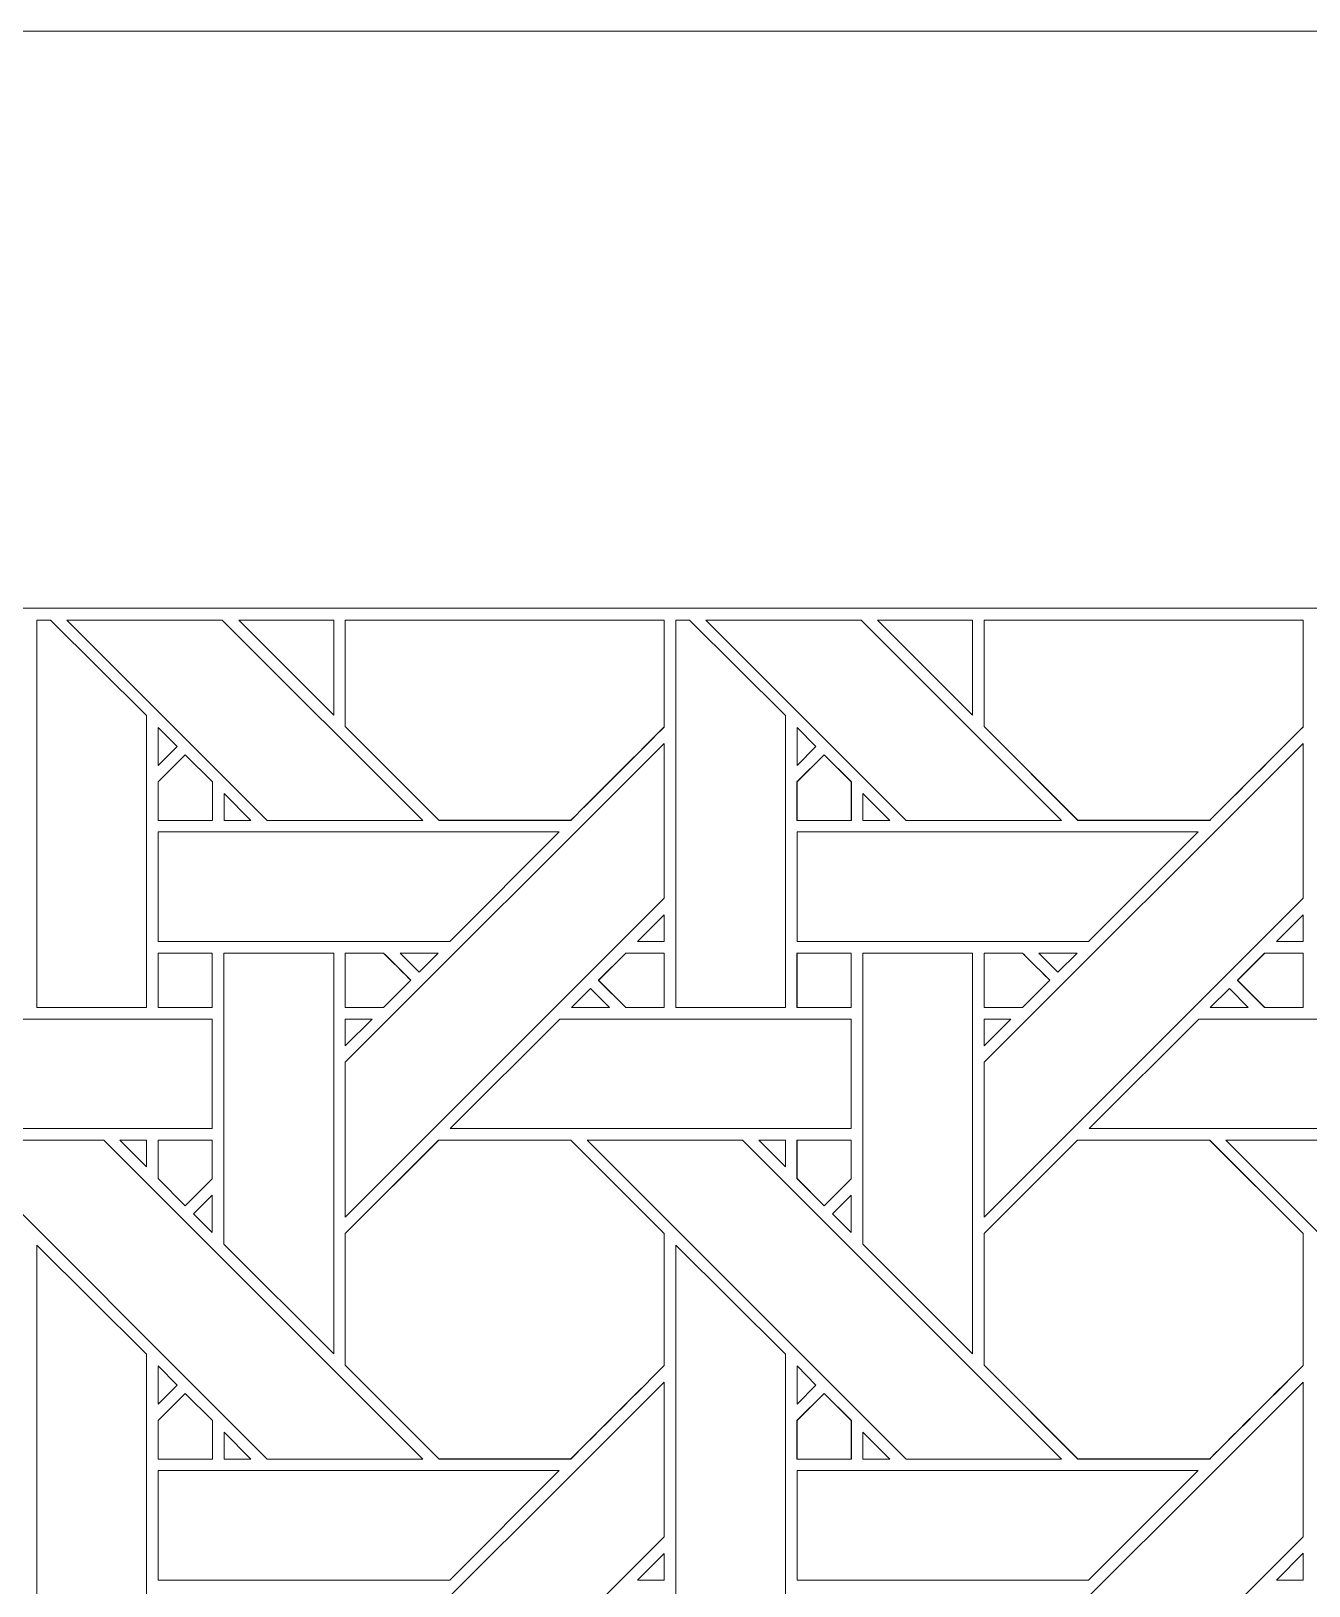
# Model space of a CAD drawing. Header units: inches. Extents: x 3.4 to 21.4, y 0.1 to 18.1.
# Drawn here: x 7.41 to 9.308, y 15.785 to 18.095 of the extents above; entities that cross this region are included whole.
import ezdxf

# ---------------------------------------------------------------- set-up
doc = ezdxf.new("R2010")
doc.units = ezdxf.units.IN
doc.header["$MEASUREMENT"] = 0
doc.layers.add('Design', color=7, linetype='Continuous', lineweight=0)

msp = doc.modelspace()

# ---------------------------------------------------------------- linework, layer by layer
at = {"layer": 'Design'}
for points, knots in [([(3.3829, 18.0948), (3.3829, 18.0948), (3.3829, 0.0948), (3.3829, 0.0948), (3.3829, 0.0948), (21.3829, 0.0948), (21.3829, 0.0948), (21.3829, 0.0948), (21.3829, 18.0948), (21.3829, 18.0948), (21.3829, 18.0948), (3.3829, 18.0948), (3.3829, 18.0948)], [0, 0, 0, 0, 1, 1, 1, 2, 2, 2, 3, 3, 3, 4, 4, 4, 4]), ([(4.2402, 17.2374), (4.2402, 17.2374), (4.2402, 0.9521), (4.2402, 0.9521), (4.2402, 0.9521), (20.5255, 0.9521), (20.5255, 0.9521), (20.5255, 0.9521), (20.5255, 17.2374), (20.5255, 17.2374), (20.5255, 17.2374), (4.2402, 17.2374), (4.2402, 17.2374)], [0, 0, 0, 0, 1, 1, 1, 2, 2, 2, 3, 3, 3, 4, 4, 4, 4]), ([(7.5816, 16.6442), (7.5816, 16.6442), (7.4188, 16.6442), (7.4188, 16.6442), (7.4188, 16.6442), (7.4188, 17.2198), (7.4188, 17.2198), (7.4188, 17.2198), (7.4392, 17.2198), (7.4392, 17.2198), (7.4392, 17.2198), (7.5816, 17.0779), (7.5816, 17.0779), (7.5816, 17.0779), (7.5816, 16.6442), (7.5816, 16.6442)], [0, 0, 0, 0, 1, 1, 1, 2, 2, 2, 3, 3, 3, 4, 4, 4, 5, 5, 5, 5]), ([(7.9918, 16.9222), (7.9918, 16.9222), (7.7607, 16.9222), (7.7607, 16.9222), (7.7607, 16.9222), (7.4633, 17.2198), (7.4633, 17.2198), (7.4633, 17.2198), (7.6942, 17.2198), (7.6942, 17.2198), (7.6942, 17.2198), (7.9918, 16.9222), (7.9918, 16.9222)], [0, 0, 0, 0, 1, 1, 1, 2, 2, 2, 3, 3, 3, 4, 4, 4, 4]), ([(7.8596, 17.2198), (7.8596, 17.2198), (7.8596, 17.0786), (7.8596, 17.0786), (7.8596, 17.0786), (7.7185, 17.2198), (7.7185, 17.2198), (7.7185, 17.2198), (7.8596, 17.2198), (7.8596, 17.2198)], [0, 0, 0, 0, 1, 1, 1, 2, 2, 2, 3, 3, 3, 3]), ([(8.3504, 17.2198), (8.3504, 17.2198), (8.3504, 17.0611), (8.3504, 17.0611), (8.3326, 17.0431), (8.2206, 16.9314), (8.2116, 16.9224), (8.2116, 16.9224), (8.0159, 16.9224), (8.0159, 16.9224), (8.0159, 16.9224), (7.8767, 17.0616), (7.8767, 17.0616), (7.8767, 17.0616), (7.8767, 17.2198), (7.8767, 17.2198), (7.8767, 17.2198), (8.3504, 17.2198), (8.3504, 17.2198)], [0, 0, 0, 0, 1, 1, 1, 2, 2, 2, 3, 3, 3, 4, 4, 4, 5, 5, 5, 6, 6, 6, 6]), ([(7.8767, 17.2198), (7.8767, 17.2198), (8.3504, 17.2198), (8.3504, 17.2198), (8.3504, 17.2198), (8.3504, 17.0609), (8.3504, 17.0609), (8.3323, 17.0427), (8.2205, 16.931), (8.2117, 16.9222), (8.2117, 16.9222), (8.016, 16.9222), (8.016, 16.9222), (8.016, 16.9222), (7.8767, 17.0615), (7.8767, 17.0615), (7.8767, 17.0615), (7.8767, 17.2198), (7.8767, 17.2198)], [0, 0, 0, 0, 1, 1, 1, 2, 2, 2, 3, 3, 3, 4, 4, 4, 5, 5, 5, 6, 6, 6, 6]), ([(8.5303, 16.6442), (8.5303, 16.6442), (8.3676, 16.6442), (8.3676, 16.6442), (8.3676, 16.6442), (8.3676, 17.2198), (8.3676, 17.2198), (8.3676, 17.2198), (8.388, 17.2198), (8.388, 17.2198), (8.388, 17.2198), (8.5303, 17.0779), (8.5303, 17.0779), (8.5303, 17.0779), (8.5303, 16.6442), (8.5303, 16.6442)], [0, 0, 0, 0, 1, 1, 1, 2, 2, 2, 3, 3, 3, 4, 4, 4, 5, 5, 5, 5]), ([(8.9405, 16.9222), (8.9405, 16.9222), (8.7095, 16.9222), (8.7095, 16.9222), (8.7095, 16.9222), (8.412, 17.2198), (8.412, 17.2198), (8.412, 17.2198), (8.643, 17.2198), (8.643, 17.2198), (8.643, 17.2198), (8.9405, 16.9222), (8.9405, 16.9222)], [0, 0, 0, 0, 1, 1, 1, 2, 2, 2, 3, 3, 3, 4, 4, 4, 4]), ([(8.8083, 17.2198), (8.8083, 17.2198), (8.8083, 17.0786), (8.8083, 17.0786), (8.8083, 17.0786), (8.6672, 17.2198), (8.6672, 17.2198), (8.6672, 17.2198), (8.8083, 17.2198), (8.8083, 17.2198)], [0, 0, 0, 0, 1, 1, 1, 2, 2, 2, 3, 3, 3, 3]), ([(9.2991, 17.2198), (9.2991, 17.2198), (9.2991, 17.0611), (9.2991, 17.0611), (9.2813, 17.0431), (9.1694, 16.9314), (9.1604, 16.9224), (9.1604, 16.9224), (8.9647, 16.9224), (8.9647, 16.9224), (8.9647, 16.9224), (8.8254, 17.0616), (8.8254, 17.0616), (8.8254, 17.0616), (8.8254, 17.2198), (8.8254, 17.2198), (8.8254, 17.2198), (9.2991, 17.2198), (9.2991, 17.2198)], [0, 0, 0, 0, 1, 1, 1, 2, 2, 2, 3, 3, 3, 4, 4, 4, 5, 5, 5, 6, 6, 6, 6]), ([(8.8254, 17.2198), (8.8254, 17.2198), (9.2991, 17.2198), (9.2991, 17.2198), (9.2991, 17.2198), (9.2991, 17.0609), (9.2991, 17.0609), (9.2813, 17.043), (9.1694, 16.9313), (9.1604, 16.9222), (9.1604, 16.9222), (8.9647, 16.9222), (8.9647, 16.9222), (8.9647, 16.9222), (8.8254, 17.0615), (8.8254, 17.0615), (8.8254, 17.0615), (8.8254, 17.2198), (8.8254, 17.2198)], [0, 0, 0, 0, 1, 1, 1, 2, 2, 2, 3, 3, 3, 4, 4, 4, 5, 5, 5, 6, 6, 6, 6]), ([(7.5989, 17.0037), (7.5989, 17.0037), (7.5989, 17.0604), (7.5989, 17.0604), (7.5989, 17.0604), (7.6271, 17.0318), (7.6271, 17.0318), (7.6271, 17.0318), (7.5989, 17.0037), (7.5989, 17.0037)], [0, 0, 0, 0, 1, 1, 1, 2, 2, 2, 3, 3, 3, 3]), ([(8.5476, 17.0037), (8.5476, 17.0037), (8.5476, 17.0604), (8.5476, 17.0604), (8.5476, 17.0604), (8.5758, 17.0318), (8.5758, 17.0318), (8.5758, 17.0318), (8.5476, 17.0037), (8.5476, 17.0037)], [0, 0, 0, 0, 1, 1, 1, 2, 2, 2, 3, 3, 3, 3]), ([(8.3504, 17.0365), (8.3504, 17.0365), (8.3504, 16.8065), (8.3504, 16.8065), (8.3504, 16.8065), (7.8768, 16.3328), (7.8768, 16.3328), (7.8768, 16.3328), (7.8768, 16.5629), (7.8768, 16.5629), (7.8768, 16.5629), (8.3504, 17.0365), (8.3504, 17.0365)], [0, 0, 0, 0, 1, 1, 1, 2, 2, 2, 3, 3, 3, 4, 4, 4, 4]), ([(9.2992, 17.0365), (9.2992, 17.0365), (9.2992, 16.8065), (9.2992, 16.8065), (9.2992, 16.8065), (8.8255, 16.3328), (8.8255, 16.3328), (8.8255, 16.3328), (8.8255, 16.5629), (8.8255, 16.5629), (8.8255, 16.5629), (9.2992, 17.0365), (9.2992, 17.0365)], [0, 0, 0, 0, 1, 1, 1, 2, 2, 2, 3, 3, 3, 4, 4, 4, 4]), ([(7.6795, 16.9221), (7.6795, 16.9221), (7.5988, 16.9221), (7.5988, 16.9221), (7.5988, 16.9221), (7.5988, 16.9794), (7.5988, 16.9794), (7.5988, 16.9794), (7.6391, 17.0198), (7.6391, 17.0198), (7.6391, 17.0198), (7.6795, 16.9794), (7.6795, 16.9794), (7.6795, 16.9794), (7.6795, 16.9221), (7.6795, 16.9221)], [0, 0, 0, 0, 1, 1, 1, 2, 2, 2, 3, 3, 3, 4, 4, 4, 5, 5, 5, 5]), ([(7.6392, 17.0196), (7.6392, 17.0196), (7.6796, 16.9793), (7.6796, 16.9793), (7.6796, 16.9793), (7.6796, 16.922), (7.6796, 16.922), (7.6796, 16.922), (7.5989, 16.922), (7.5989, 16.922), (7.5989, 16.922), (7.5989, 16.9793), (7.5989, 16.9793), (7.5989, 16.9793), (7.6392, 17.0196), (7.6392, 17.0196)], [0, 0, 0, 0, 1, 1, 1, 2, 2, 2, 3, 3, 3, 4, 4, 4, 5, 5, 5, 5]), ([(8.6282, 16.9221), (8.6282, 16.9221), (8.5475, 16.9221), (8.5475, 16.9221), (8.5475, 16.9221), (8.5475, 16.9794), (8.5475, 16.9794), (8.5475, 16.9794), (8.5879, 17.0198), (8.5879, 17.0198), (8.5879, 17.0198), (8.6282, 16.9794), (8.6282, 16.9794), (8.6282, 16.9794), (8.6282, 16.9221), (8.6282, 16.9221)], [0, 0, 0, 0, 1, 1, 1, 2, 2, 2, 3, 3, 3, 4, 4, 4, 5, 5, 5, 5]), ([(8.588, 17.0196), (8.588, 17.0196), (8.6283, 16.9793), (8.6283, 16.9793), (8.6283, 16.9793), (8.6283, 16.922), (8.6283, 16.922), (8.6283, 16.922), (8.5476, 16.922), (8.5476, 16.922), (8.5476, 16.922), (8.5476, 16.9793), (8.5476, 16.9793), (8.5476, 16.9793), (8.588, 17.0196), (8.588, 17.0196)], [0, 0, 0, 0, 1, 1, 1, 2, 2, 2, 3, 3, 3, 4, 4, 4, 5, 5, 5, 5]), ([(7.6968, 16.9222), (7.6968, 16.9222), (7.6968, 16.962), (7.6968, 16.962), (7.6968, 16.962), (7.7365, 16.9222), (7.7365, 16.9222), (7.7365, 16.9222), (7.6968, 16.9222), (7.6968, 16.9222)], [0, 0, 0, 0, 1, 1, 1, 2, 2, 2, 3, 3, 3, 3]), ([(8.6455, 16.9222), (8.6455, 16.9222), (8.6455, 16.962), (8.6455, 16.962), (8.6455, 16.962), (8.6853, 16.9222), (8.6853, 16.9222), (8.6853, 16.9222), (8.6455, 16.9222), (8.6455, 16.9222)], [0, 0, 0, 0, 1, 1, 1, 2, 2, 2, 3, 3, 3, 3]), ([(8.1946, 16.905), (8.1946, 16.905), (8.0319, 16.7423), (8.0319, 16.7423), (8.0319, 16.7423), (7.5989, 16.7423), (7.5989, 16.7423), (7.5989, 16.7423), (7.5989, 16.905), (7.5989, 16.905), (7.5989, 16.905), (8.1946, 16.905), (8.1946, 16.905)], [0, 0, 0, 0, 1, 1, 1, 2, 2, 2, 3, 3, 3, 4, 4, 4, 4]), ([(9.1433, 16.905), (9.1433, 16.905), (8.9806, 16.7423), (8.9806, 16.7423), (8.9806, 16.7423), (8.5476, 16.7423), (8.5476, 16.7423), (8.5476, 16.7423), (8.5476, 16.905), (8.5476, 16.905), (8.5476, 16.905), (9.1433, 16.905), (9.1433, 16.905)], [0, 0, 0, 0, 1, 1, 1, 2, 2, 2, 3, 3, 3, 4, 4, 4, 4]), ([(8.3107, 16.7423), (8.3107, 16.7423), (8.3504, 16.7821), (8.3504, 16.7821), (8.3504, 16.7821), (8.3504, 16.7423), (8.3504, 16.7423), (8.3504, 16.7423), (8.3107, 16.7423), (8.3107, 16.7423)], [0, 0, 0, 0, 1, 1, 1, 2, 2, 2, 3, 3, 3, 3]), ([(9.2992, 16.7423), (9.2992, 16.7423), (9.2594, 16.7423), (9.2594, 16.7423), (9.2594, 16.7423), (9.2992, 16.7821), (9.2992, 16.7821), (9.2992, 16.7821), (9.2992, 16.7423), (9.2992, 16.7423)], [0, 0, 0, 0, 1, 1, 1, 2, 2, 2, 3, 3, 3, 3]), ([(7.6791, 16.7251), (7.6791, 16.7251), (7.6791, 16.6444), (7.6791, 16.6444), (7.6791, 16.6444), (7.5988, 16.6444), (7.5988, 16.6444), (7.5988, 16.6444), (7.5988, 16.7251), (7.5988, 16.7251), (7.5988, 16.7251), (7.6791, 16.7251), (7.6791, 16.7251)], [0, 0, 0, 0, 1, 1, 1, 2, 2, 2, 3, 3, 3, 4, 4, 4, 4]), ([(7.6792, 16.6442), (7.6792, 16.6442), (7.5989, 16.6442), (7.5989, 16.6442), (7.5989, 16.6442), (7.5989, 16.725), (7.5989, 16.725), (7.5989, 16.725), (7.6792, 16.725), (7.6792, 16.725), (7.6792, 16.725), (7.6792, 16.6442), (7.6792, 16.6442)], [0, 0, 0, 0, 1, 1, 1, 2, 2, 2, 3, 3, 3, 4, 4, 4, 4]), ([(7.6967, 16.2928), (7.6967, 16.2928), (7.6967, 16.725), (7.6967, 16.725), (7.6967, 16.725), (7.8596, 16.725), (7.8596, 16.725), (7.8596, 16.725), (7.8596, 16.1299), (7.8596, 16.1299), (7.8596, 16.1299), (7.6967, 16.2928), (7.6967, 16.2928)], [0, 0, 0, 0, 1, 1, 1, 2, 2, 2, 3, 3, 3, 4, 4, 4, 4]), ([(7.8767, 16.6444), (7.8767, 16.6444), (7.8767, 16.7251), (7.8767, 16.7251), (7.8767, 16.7251), (7.9337, 16.7251), (7.9337, 16.7251), (7.9389, 16.72), (7.9696, 16.6892), (7.9741, 16.6848), (7.9741, 16.6848), (7.9336, 16.6444), (7.9336, 16.6444), (7.9336, 16.6444), (7.8767, 16.6444), (7.8767, 16.6444)], [0, 0, 0, 0, 1, 1, 1, 2, 2, 2, 3, 3, 3, 4, 4, 4, 5, 5, 5, 5]), ([(7.9742, 16.6847), (7.9742, 16.6847), (7.9337, 16.6442), (7.9337, 16.6442), (7.9337, 16.6442), (7.8768, 16.6442), (7.8768, 16.6442), (7.8768, 16.6442), (7.8768, 16.725), (7.8768, 16.725), (7.8768, 16.725), (7.9338, 16.725), (7.9338, 16.725), (7.9391, 16.7198), (7.9698, 16.689), (7.9742, 16.6847)], [0, 0, 0, 0, 1, 1, 1, 2, 2, 2, 3, 3, 3, 4, 4, 4, 5, 5, 5, 5]), ([(7.9582, 16.725), (7.9582, 16.725), (8.0146, 16.725), (8.0146, 16.725), (8.0146, 16.725), (7.9864, 16.6968), (7.9864, 16.6968), (7.9864, 16.6968), (7.9582, 16.725), (7.9582, 16.725)], [0, 0, 0, 0, 1, 1, 1, 2, 2, 2, 3, 3, 3, 3]), ([(8.2529, 16.6847), (8.2529, 16.6847), (8.2933, 16.7252), (8.2933, 16.7252), (8.2933, 16.7252), (8.3503, 16.7252), (8.3503, 16.7252), (8.3503, 16.7252), (8.3503, 16.6444), (8.3503, 16.6444), (8.3503, 16.6444), (8.2932, 16.6444), (8.2932, 16.6444), (8.2932, 16.6444), (8.2529, 16.6847), (8.2529, 16.6847)], [0, 0, 0, 0, 1, 1, 1, 2, 2, 2, 3, 3, 3, 4, 4, 4, 5, 5, 5, 5]), ([(8.253, 16.6846), (8.253, 16.6846), (8.2934, 16.725), (8.2934, 16.725), (8.2934, 16.725), (8.3504, 16.725), (8.3504, 16.725), (8.3504, 16.725), (8.3504, 16.6442), (8.3504, 16.6442), (8.3504, 16.6442), (8.2933, 16.6442), (8.2933, 16.6442), (8.2933, 16.6442), (8.253, 16.6846), (8.253, 16.6846)], [0, 0, 0, 0, 1, 1, 1, 2, 2, 2, 3, 3, 3, 4, 4, 4, 5, 5, 5, 5]), ([(8.6278, 16.7251), (8.6278, 16.7251), (8.6278, 16.6444), (8.6278, 16.6444), (8.6278, 16.6444), (8.5475, 16.6444), (8.5475, 16.6444), (8.5475, 16.6444), (8.5475, 16.7251), (8.5475, 16.7251), (8.5475, 16.7251), (8.6278, 16.7251), (8.6278, 16.7251)], [0, 0, 0, 0, 1, 1, 1, 2, 2, 2, 3, 3, 3, 4, 4, 4, 4]), ([(8.6279, 16.6442), (8.6279, 16.6442), (8.5476, 16.6442), (8.5476, 16.6442), (8.5476, 16.6442), (8.5476, 16.725), (8.5476, 16.725), (8.5476, 16.725), (8.6279, 16.725), (8.6279, 16.725), (8.6279, 16.725), (8.6279, 16.6442), (8.6279, 16.6442)], [0, 0, 0, 0, 1, 1, 1, 2, 2, 2, 3, 3, 3, 4, 4, 4, 4]), ([(8.6454, 16.2928), (8.6454, 16.2928), (8.6454, 16.725), (8.6454, 16.725), (8.6454, 16.725), (8.8083, 16.725), (8.8083, 16.725), (8.8083, 16.725), (8.8083, 16.1299), (8.8083, 16.1299), (8.8083, 16.1299), (8.6454, 16.2928), (8.6454, 16.2928)], [0, 0, 0, 0, 1, 1, 1, 2, 2, 2, 3, 3, 3, 4, 4, 4, 4]), ([(8.8254, 16.6444), (8.8254, 16.6444), (8.8254, 16.7251), (8.8254, 16.7251), (8.8254, 16.7251), (8.8825, 16.7251), (8.8825, 16.7251), (8.8876, 16.72), (8.9184, 16.6892), (8.9228, 16.6848), (8.9228, 16.6848), (8.8824, 16.6444), (8.8824, 16.6444), (8.8824, 16.6444), (8.8254, 16.6444), (8.8254, 16.6444)], [0, 0, 0, 0, 1, 1, 1, 2, 2, 2, 3, 3, 3, 4, 4, 4, 5, 5, 5, 5]), ([(8.9075, 16.7001), (8.9075, 16.7001), (8.9229, 16.6847), (8.9229, 16.6847), (8.9229, 16.6847), (8.8825, 16.6442), (8.8825, 16.6442), (8.8825, 16.6442), (8.8255, 16.6442), (8.8255, 16.6442), (8.8255, 16.6442), (8.8255, 16.725), (8.8255, 16.725), (8.8255, 16.725), (8.8825, 16.725), (8.8825, 16.725), (8.888, 16.7196), (8.8981, 16.7095), (8.9075, 16.7001)], [0, 0, 0, 0, 1, 1, 1, 2, 2, 2, 3, 3, 3, 4, 4, 4, 5, 5, 5, 6, 6, 6, 6]), ([(8.9069, 16.725), (8.9069, 16.725), (8.9634, 16.725), (8.9634, 16.725), (8.9634, 16.725), (8.9351, 16.6968), (8.9351, 16.6968), (8.9351, 16.6968), (8.9069, 16.725), (8.9069, 16.725)], [0, 0, 0, 0, 1, 1, 1, 2, 2, 2, 3, 3, 3, 3]), ([(9.2016, 16.6847), (9.2016, 16.6847), (9.242, 16.7252), (9.242, 16.7252), (9.242, 16.7252), (9.2991, 16.7252), (9.2991, 16.7252), (9.2991, 16.7252), (9.2991, 16.6444), (9.2991, 16.6444), (9.2991, 16.6444), (9.242, 16.6444), (9.242, 16.6444), (9.242, 16.6444), (9.2016, 16.6847), (9.2016, 16.6847)], [0, 0, 0, 0, 1, 1, 1, 2, 2, 2, 3, 3, 3, 4, 4, 4, 5, 5, 5, 5]), ([(9.2017, 16.6846), (9.2017, 16.6846), (9.2421, 16.725), (9.2421, 16.725), (9.2421, 16.725), (9.2992, 16.725), (9.2992, 16.725), (9.2992, 16.725), (9.2992, 16.6442), (9.2992, 16.6442), (9.2992, 16.6442), (9.2421, 16.6442), (9.2421, 16.6442), (9.2421, 16.6442), (9.2017, 16.6846), (9.2017, 16.6846)], [0, 0, 0, 0, 1, 1, 1, 2, 2, 2, 3, 3, 3, 4, 4, 4, 5, 5, 5, 5]), ([(8.2691, 16.6442), (8.2691, 16.6442), (8.2126, 16.6442), (8.2126, 16.6442), (8.2126, 16.6442), (8.2408, 16.6725), (8.2408, 16.6725), (8.2408, 16.6725), (8.2691, 16.6442), (8.2691, 16.6442)], [0, 0, 0, 0, 1, 1, 1, 2, 2, 2, 3, 3, 3, 3]), ([(9.2178, 16.6442), (9.2178, 16.6442), (9.1613, 16.6442), (9.1613, 16.6442), (9.1613, 16.6442), (9.1896, 16.6725), (9.1896, 16.6725), (9.1896, 16.6725), (9.2178, 16.6442), (9.2178, 16.6442)], [0, 0, 0, 0, 1, 1, 1, 2, 2, 2, 3, 3, 3, 3]), ([(7.6792, 16.6271), (7.6792, 16.6271), (7.6792, 16.4643), (7.6792, 16.4643), (7.6792, 16.4643), (7.0839, 16.4643), (7.0839, 16.4643), (7.0839, 16.4643), (7.2467, 16.6271), (7.2467, 16.6271), (7.2467, 16.6271), (7.6792, 16.6271), (7.6792, 16.6271)], [0, 0, 0, 0, 1, 1, 1, 2, 2, 2, 3, 3, 3, 4, 4, 4, 4]), ([(7.9166, 16.6271), (7.9166, 16.6271), (7.8768, 16.5873), (7.8768, 16.5873), (7.8768, 16.5873), (7.8768, 16.6271), (7.8768, 16.6271), (7.8768, 16.6271), (7.9166, 16.6271), (7.9166, 16.6271)], [0, 0, 0, 0, 1, 1, 1, 2, 2, 2, 3, 3, 3, 3]), ([(8.6279, 16.6271), (8.6279, 16.6271), (8.6279, 16.4643), (8.6279, 16.4643), (8.6279, 16.4643), (8.0326, 16.4643), (8.0326, 16.4643), (8.0326, 16.4643), (8.1954, 16.6271), (8.1954, 16.6271), (8.1954, 16.6271), (8.6279, 16.6271), (8.6279, 16.6271)], [0, 0, 0, 0, 1, 1, 1, 2, 2, 2, 3, 3, 3, 4, 4, 4, 4]), ([(8.8653, 16.6271), (8.8653, 16.6271), (8.8255, 16.5873), (8.8255, 16.5873), (8.8255, 16.5873), (8.8255, 16.6271), (8.8255, 16.6271), (8.8255, 16.6271), (8.8653, 16.6271), (8.8653, 16.6271)], [0, 0, 0, 0, 1, 1, 1, 2, 2, 2, 3, 3, 3, 3]), ([(9.5766, 16.6271), (9.5766, 16.6271), (9.5766, 16.4643), (9.5766, 16.4643), (9.5766, 16.4643), (8.9813, 16.4643), (8.9813, 16.4643), (8.9813, 16.4643), (9.1442, 16.6271), (9.1442, 16.6271), (9.1442, 16.6271), (9.5766, 16.6271), (9.5766, 16.6271)], [0, 0, 0, 0, 1, 1, 1, 2, 2, 2, 3, 3, 3, 4, 4, 4, 4]), ([(7.9918, 15.9735), (7.9918, 15.9735), (7.7607, 15.9735), (7.7607, 15.9735), (7.7607, 15.9735), (7.2872, 16.4472), (7.2872, 16.4472), (7.2872, 16.4472), (7.5181, 16.4472), (7.5181, 16.4472), (7.5181, 16.4472), (7.9918, 15.9735), (7.9918, 15.9735)], [0, 0, 0, 0, 1, 1, 1, 2, 2, 2, 3, 3, 3, 4, 4, 4, 4]), ([(7.5422, 16.4471), (7.5422, 16.4471), (7.5817, 16.4471), (7.5817, 16.4471), (7.5817, 16.4471), (7.5817, 16.4073), (7.5817, 16.4073), (7.5817, 16.4073), (7.5422, 16.4471), (7.5422, 16.4471)], [0, 0, 0, 0, 1, 1, 1, 2, 2, 2, 3, 3, 3, 3]), ([(7.6791, 16.4473), (7.6791, 16.4473), (7.6791, 16.3897), (7.6791, 16.3897), (7.6791, 16.3897), (7.6391, 16.3497), (7.6391, 16.3497), (7.6391, 16.3497), (7.5988, 16.3901), (7.5988, 16.3901), (7.5988, 16.3901), (7.5988, 16.4473), (7.5988, 16.4473), (7.5988, 16.4473), (7.6791, 16.4473), (7.6791, 16.4473)], [0, 0, 0, 0, 1, 1, 1, 2, 2, 2, 3, 3, 3, 4, 4, 4, 5, 5, 5, 5]), ([(7.6392, 16.3496), (7.6392, 16.3496), (7.5989, 16.39), (7.5989, 16.39), (7.5989, 16.39), (7.5989, 16.4472), (7.5989, 16.4472), (7.5989, 16.4472), (7.6792, 16.4472), (7.6792, 16.4472), (7.6792, 16.4472), (7.6792, 16.3896), (7.6792, 16.3896), (7.6792, 16.3896), (7.6392, 16.3496), (7.6392, 16.3496)], [0, 0, 0, 0, 1, 1, 1, 2, 2, 2, 3, 3, 3, 4, 4, 4, 5, 5, 5, 5]), ([(8.0154, 16.4473), (8.0154, 16.4473), (8.2116, 16.4473), (8.2116, 16.4473), (8.2116, 16.4473), (8.3503, 16.3085), (8.3503, 16.3085), (8.3503, 16.3085), (8.3503, 16.1123), (8.3503, 16.1123), (8.3325, 16.0944), (8.2206, 15.9827), (8.2116, 15.9736), (8.2116, 15.9736), (8.0159, 15.9736), (8.0159, 15.9736), (8.0159, 15.9736), (7.8767, 16.1129), (7.8767, 16.1129), (7.8767, 16.1129), (7.8767, 16.3085), (7.8767, 16.3085), (7.8767, 16.3085), (8.0154, 16.4473), (8.0154, 16.4473)], [0, 0, 0, 0, 1, 1, 1, 2, 2, 2, 3, 3, 3, 4, 4, 4, 5, 5, 5, 6, 6, 6, 7, 7, 7, 8, 8, 8, 8]), ([(8.0155, 16.4471), (8.0155, 16.4471), (8.2117, 16.4471), (8.2117, 16.4471), (8.2117, 16.4471), (8.3504, 16.3084), (8.3504, 16.3084), (8.3504, 16.3084), (8.3504, 16.1122), (8.3504, 16.1122), (8.3325, 16.0942), (8.2206, 15.9825), (8.2117, 15.9735), (8.2117, 15.9735), (8.016, 15.9735), (8.016, 15.9735), (8.016, 15.9735), (7.8768, 16.1128), (7.8768, 16.1128), (7.8768, 16.1128), (7.8768, 16.3084), (7.8768, 16.3084), (7.8768, 16.3084), (8.0155, 16.4471), (8.0155, 16.4471)], [0, 0, 0, 0, 1, 1, 1, 2, 2, 2, 3, 3, 3, 4, 4, 4, 5, 5, 5, 6, 6, 6, 7, 7, 7, 8, 8, 8, 8]), ([(8.9405, 15.9735), (8.9405, 15.9735), (8.7095, 15.9735), (8.7095, 15.9735), (8.7095, 15.9735), (8.2359, 16.4472), (8.2359, 16.4472), (8.2359, 16.4472), (8.4669, 16.4472), (8.4669, 16.4472), (8.4669, 16.4472), (8.9405, 15.9735), (8.9405, 15.9735)], [0, 0, 0, 0, 1, 1, 1, 2, 2, 2, 3, 3, 3, 4, 4, 4, 4]), ([(8.491, 16.4471), (8.491, 16.4471), (8.5304, 16.4471), (8.5304, 16.4471), (8.5304, 16.4471), (8.5304, 16.4073), (8.5304, 16.4073), (8.5304, 16.4073), (8.491, 16.4471), (8.491, 16.4471)], [0, 0, 0, 0, 1, 1, 1, 2, 2, 2, 3, 3, 3, 3]), ([(8.6278, 16.4473), (8.6278, 16.4473), (8.6278, 16.3897), (8.6278, 16.3897), (8.6278, 16.3897), (8.5879, 16.3497), (8.5879, 16.3497), (8.5879, 16.3497), (8.5475, 16.3901), (8.5475, 16.3901), (8.5475, 16.3901), (8.5475, 16.4473), (8.5475, 16.4473), (8.5475, 16.4473), (8.6278, 16.4473), (8.6278, 16.4473)], [0, 0, 0, 0, 1, 1, 1, 2, 2, 2, 3, 3, 3, 4, 4, 4, 5, 5, 5, 5]), ([(8.588, 16.3496), (8.588, 16.3496), (8.5476, 16.39), (8.5476, 16.39), (8.5476, 16.39), (8.5476, 16.4472), (8.5476, 16.4472), (8.5476, 16.4472), (8.6279, 16.4472), (8.6279, 16.4472), (8.6279, 16.4472), (8.6279, 16.3896), (8.6279, 16.3896), (8.6279, 16.3896), (8.588, 16.3496), (8.588, 16.3496)], [0, 0, 0, 0, 1, 1, 1, 2, 2, 2, 3, 3, 3, 4, 4, 4, 5, 5, 5, 5]), ([(8.9641, 16.4473), (8.9641, 16.4473), (9.1603, 16.4473), (9.1603, 16.4473), (9.1603, 16.4473), (9.2991, 16.3085), (9.2991, 16.3085), (9.2991, 16.3085), (9.2991, 16.1123), (9.2991, 16.1123), (9.2813, 16.0944), (9.1694, 15.9827), (9.1604, 15.9736), (9.1604, 15.9736), (8.9647, 15.9736), (8.9647, 15.9736), (8.9647, 15.9736), (8.8254, 16.1129), (8.8254, 16.1129), (8.8254, 16.1129), (8.8254, 16.3085), (8.8254, 16.3085), (8.8254, 16.3085), (8.9641, 16.4473), (8.9641, 16.4473)], [0, 0, 0, 0, 1, 1, 1, 2, 2, 2, 3, 3, 3, 4, 4, 4, 5, 5, 5, 6, 6, 6, 7, 7, 7, 8, 8, 8, 8]), ([(8.9642, 16.4471), (8.9642, 16.4471), (9.1604, 16.4471), (9.1604, 16.4471), (9.1604, 16.4471), (9.2992, 16.3084), (9.2992, 16.3084), (9.2992, 16.3084), (9.2992, 16.1122), (9.2992, 16.1122), (9.2814, 16.0943), (9.1694, 15.9825), (9.1604, 15.9735), (9.1604, 15.9735), (8.9647, 15.9735), (8.9647, 15.9735), (8.9647, 15.9735), (8.8255, 16.1128), (8.8255, 16.1128), (8.8255, 16.1128), (8.8255, 16.3084), (8.8255, 16.3084), (8.8255, 16.3084), (8.9642, 16.4471), (8.9642, 16.4471)], [0, 0, 0, 0, 1, 1, 1, 2, 2, 2, 3, 3, 3, 4, 4, 4, 5, 5, 5, 6, 6, 6, 7, 7, 7, 8, 8, 8, 8]), ([(9.8892, 15.9735), (9.8892, 15.9735), (9.6582, 15.9735), (9.6582, 15.9735), (9.6582, 15.9735), (9.1846, 16.4472), (9.1846, 16.4472), (9.1846, 16.4472), (9.4156, 16.4472), (9.4156, 16.4472), (9.4156, 16.4472), (9.8892, 15.9735), (9.8892, 15.9735)], [0, 0, 0, 0, 1, 1, 1, 2, 2, 2, 3, 3, 3, 4, 4, 4, 4]), ([(7.6792, 16.3653), (7.6792, 16.3653), (7.6792, 16.3102), (7.6792, 16.3102), (7.6792, 16.3102), (7.6514, 16.3375), (7.6514, 16.3375), (7.6514, 16.3375), (7.6792, 16.3653), (7.6792, 16.3653)], [0, 0, 0, 0, 1, 1, 1, 2, 2, 2, 3, 3, 3, 3]), ([(8.6279, 16.3653), (8.6279, 16.3653), (8.6279, 16.3102), (8.6279, 16.3102), (8.6279, 16.3102), (8.6001, 16.3375), (8.6001, 16.3375), (8.6001, 16.3375), (8.6279, 16.3653), (8.6279, 16.3653)], [0, 0, 0, 0, 1, 1, 1, 2, 2, 2, 3, 3, 3, 3]), ([(7.4188, 15.6955), (7.4188, 15.6955), (7.4188, 16.2913), (7.4188, 16.2913), (7.4188, 16.2913), (7.5816, 16.1292), (7.5816, 16.1292), (7.5816, 16.1292), (7.5816, 15.6955), (7.5816, 15.6955), (7.5816, 15.6955), (7.4188, 15.6955), (7.4188, 15.6955)], [0, 0, 0, 0, 1, 1, 1, 2, 2, 2, 3, 3, 3, 4, 4, 4, 4]), ([(8.3676, 15.6955), (8.3676, 15.6955), (8.3676, 16.2913), (8.3676, 16.2913), (8.3676, 16.2913), (8.5303, 16.1292), (8.5303, 16.1292), (8.5303, 16.1292), (8.5303, 15.6955), (8.5303, 15.6955), (8.5303, 15.6955), (8.3676, 15.6955), (8.3676, 15.6955)], [0, 0, 0, 0, 1, 1, 1, 2, 2, 2, 3, 3, 3, 4, 4, 4, 4]), ([(7.5989, 16.0549), (7.5989, 16.0549), (7.5989, 16.1117), (7.5989, 16.1117), (7.5989, 16.1117), (7.6271, 16.0831), (7.6271, 16.0831), (7.6271, 16.0831), (7.5989, 16.0549), (7.5989, 16.0549)], [0, 0, 0, 0, 1, 1, 1, 2, 2, 2, 3, 3, 3, 3]), ([(8.5476, 16.0549), (8.5476, 16.0549), (8.5476, 16.1117), (8.5476, 16.1117), (8.5476, 16.1117), (8.5758, 16.0831), (8.5758, 16.0831), (8.5758, 16.0831), (8.5476, 16.0549), (8.5476, 16.0549)], [0, 0, 0, 0, 1, 1, 1, 2, 2, 2, 3, 3, 3, 3]), ([(8.3504, 15.8577), (8.3504, 15.8577), (7.8768, 15.3841), (7.8768, 15.3841), (7.8768, 15.3841), (7.8768, 15.6142), (7.8768, 15.6142), (7.8768, 15.6142), (8.3504, 16.0878), (8.3504, 16.0878), (8.3504, 16.0878), (8.3504, 15.8577), (8.3504, 15.8577)], [0, 0, 0, 0, 1, 1, 1, 2, 2, 2, 3, 3, 3, 4, 4, 4, 4]), ([(9.2992, 15.8577), (9.2992, 15.8577), (8.8255, 15.3841), (8.8255, 15.3841), (8.8255, 15.3841), (8.8255, 15.6142), (8.8255, 15.6142), (8.8255, 15.6142), (9.2992, 16.0878), (9.2992, 16.0878), (9.2992, 16.0878), (9.2992, 15.8577), (9.2992, 15.8577)], [0, 0, 0, 0, 1, 1, 1, 2, 2, 2, 3, 3, 3, 4, 4, 4, 4]), ([(7.5988, 15.9734), (7.5988, 15.9734), (7.5988, 16.0307), (7.5988, 16.0307), (7.5988, 16.0307), (7.6391, 16.071), (7.6391, 16.071), (7.6391, 16.071), (7.6795, 16.0307), (7.6795, 16.0307), (7.6795, 16.0307), (7.6795, 15.9734), (7.6795, 15.9734), (7.6795, 15.9734), (7.5988, 15.9734), (7.5988, 15.9734)], [0, 0, 0, 0, 1, 1, 1, 2, 2, 2, 3, 3, 3, 4, 4, 4, 5, 5, 5, 5]), ([(7.6392, 16.0709), (7.6392, 16.0709), (7.6796, 16.0306), (7.6796, 16.0306), (7.6796, 16.0306), (7.6796, 15.9733), (7.6796, 15.9733), (7.6796, 15.9733), (7.5989, 15.9733), (7.5989, 15.9733), (7.5989, 15.9733), (7.5989, 16.0306), (7.5989, 16.0306), (7.5989, 16.0306), (7.6392, 16.0709), (7.6392, 16.0709)], [0, 0, 0, 0, 1, 1, 1, 2, 2, 2, 3, 3, 3, 4, 4, 4, 5, 5, 5, 5]), ([(8.5475, 15.9734), (8.5475, 15.9734), (8.5475, 16.0307), (8.5475, 16.0307), (8.5475, 16.0307), (8.5879, 16.071), (8.5879, 16.071), (8.5879, 16.071), (8.6282, 16.0307), (8.6282, 16.0307), (8.6282, 16.0307), (8.6282, 15.9734), (8.6282, 15.9734), (8.6282, 15.9734), (8.5475, 15.9734), (8.5475, 15.9734)], [0, 0, 0, 0, 1, 1, 1, 2, 2, 2, 3, 3, 3, 4, 4, 4, 5, 5, 5, 5]), ([(8.588, 16.0709), (8.588, 16.0709), (8.6283, 16.0306), (8.6283, 16.0306), (8.6283, 16.0306), (8.6283, 15.9733), (8.6283, 15.9733), (8.6283, 15.9733), (8.5476, 15.9733), (8.5476, 15.9733), (8.5476, 15.9733), (8.5476, 16.0306), (8.5476, 16.0306), (8.5476, 16.0306), (8.588, 16.0709), (8.588, 16.0709)], [0, 0, 0, 0, 1, 1, 1, 2, 2, 2, 3, 3, 3, 4, 4, 4, 5, 5, 5, 5]), ([(7.6968, 15.9735), (7.6968, 15.9735), (7.6968, 16.0133), (7.6968, 16.0133), (7.6968, 16.0133), (7.7365, 15.9735), (7.7365, 15.9735), (7.7365, 15.9735), (7.6968, 15.9735), (7.6968, 15.9735)], [0, 0, 0, 0, 1, 1, 1, 2, 2, 2, 3, 3, 3, 3]), ([(8.6455, 15.9735), (8.6455, 15.9735), (8.6455, 16.0133), (8.6455, 16.0133), (8.6455, 16.0133), (8.6853, 15.9735), (8.6853, 15.9735), (8.6853, 15.9735), (8.6455, 15.9735), (8.6455, 15.9735)], [0, 0, 0, 0, 1, 1, 1, 2, 2, 2, 3, 3, 3, 3]), ([(8.1946, 15.9562), (8.1946, 15.9562), (8.0319, 15.7936), (8.0319, 15.7936), (8.0319, 15.7936), (7.5989, 15.7936), (7.5989, 15.7936), (7.5989, 15.7936), (7.5989, 15.9562), (7.5989, 15.9562), (7.5989, 15.9562), (8.1946, 15.9562), (8.1946, 15.9562)], [0, 0, 0, 0, 1, 1, 1, 2, 2, 2, 3, 3, 3, 4, 4, 4, 4]), ([(9.1433, 15.9563), (9.1433, 15.9563), (8.9806, 15.7936), (8.9806, 15.7936), (8.9806, 15.7936), (8.5476, 15.7936), (8.5476, 15.7936), (8.5476, 15.7936), (8.5476, 15.9563), (8.5476, 15.9563), (8.5476, 15.9563), (9.1433, 15.9563), (9.1433, 15.9563)], [0, 0, 0, 0, 1, 1, 1, 2, 2, 2, 3, 3, 3, 4, 4, 4, 4]), ([(8.3504, 15.7936), (8.3504, 15.7936), (8.3107, 15.7936), (8.3107, 15.7936), (8.3107, 15.7936), (8.3504, 15.8333), (8.3504, 15.8333), (8.3504, 15.8333), (8.3504, 15.7936), (8.3504, 15.7936)], [0, 0, 0, 0, 1, 1, 1, 2, 2, 2, 3, 3, 3, 3]), ([(9.2992, 15.7936), (9.2992, 15.7936), (9.2594, 15.7936), (9.2594, 15.7936), (9.2594, 15.7936), (9.2992, 15.8334), (9.2992, 15.8334), (9.2992, 15.8334), (9.2992, 15.7936), (9.2992, 15.7936)], [0, 0, 0, 0, 1, 1, 1, 2, 2, 2, 3, 3, 3, 3])]:
    msp.add_open_spline(points, degree=3, knots=knots, dxfattribs=at)

doc.saveas('drawing.dxf')
